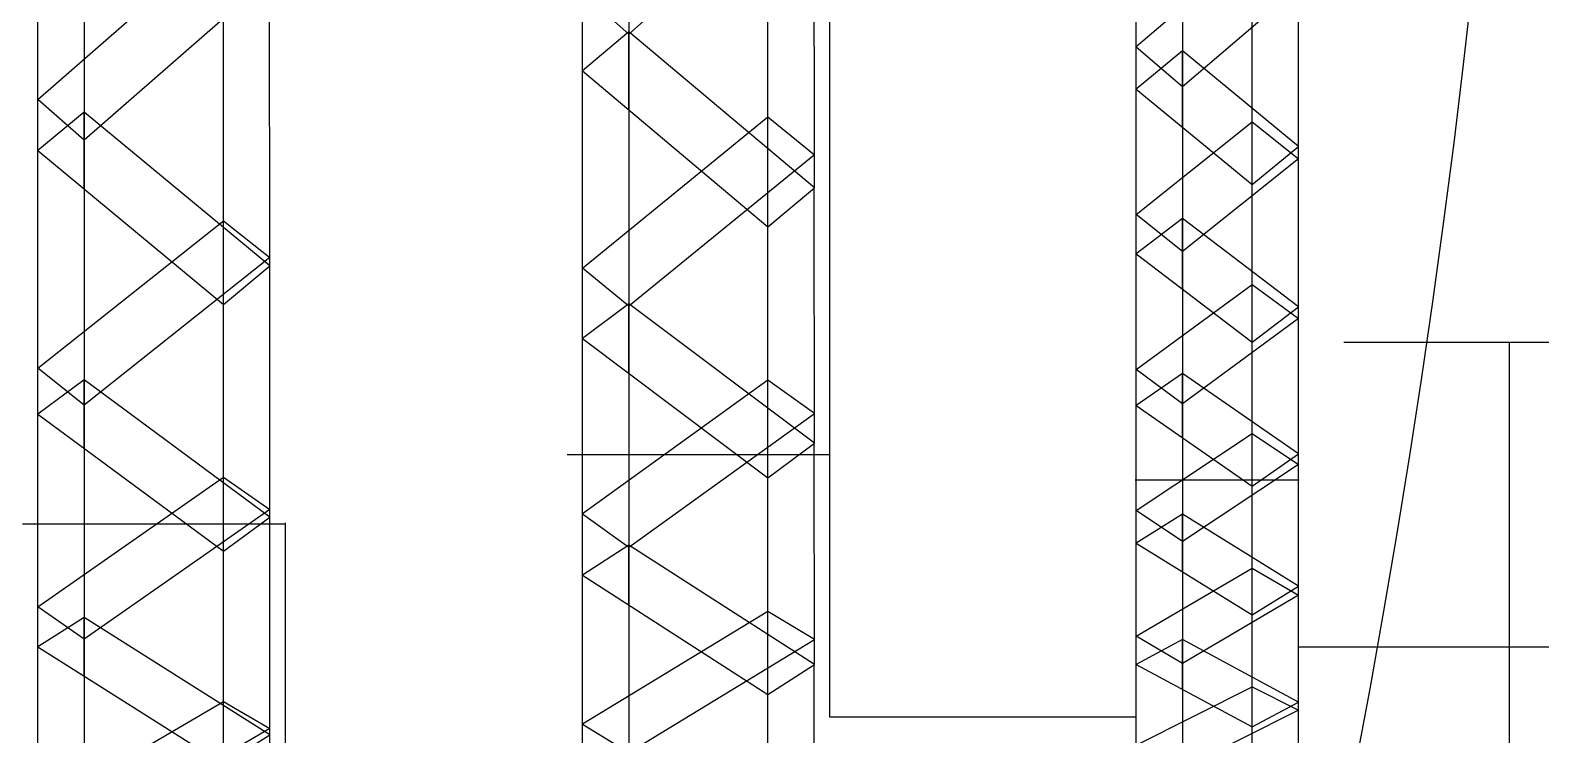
# Model space of a CAD drawing. Header units: millimetres. Extents: x -300 to 383236, y -195106 to -144646.
# Drawn here: x 27720.8 to 27835.9, y -163337.7 to -163284 of the extents above; entities that cross this region are included whole.
import ezdxf

# ---------------------------------------------------------------- set-up
doc = ezdxf.new("R2010")
doc.units = ezdxf.units.MM
doc.header["$LTSCALE"] = 60
doc.layers.add('EQUIPMENT', color=253, linetype='Continuous', lineweight=0)

# ---------------------------------------------------------------- blocks, each defined once
blk = doc.blocks.new('A$Cc6299706')
at = {"layer": 'EQUIPMENT', "lineweight": -3}
blk.add_lwpolyline([(-44964.73458277179, 31713.33238553799, 1.000000487800738), (-43530.33098020428, 32097.67504573001, 1.000000487800748)], format="xyb", close=True, dxfattribs=at)
for points in [[(-43519.13028311521, 31798.38712784259), (-43432.53213766843, 31798.38712784259), (-43432.53213766843, 32115.98421671968), (-43537.91570421733, 32115.98421671968)], [(-43615.12995855958, 31734.54315443496), (-43615.12995855958, 31734.90475174256), (-43615.12995855958, 31732.90273738101), (-43618.66655661684, 31733.06148741847), (-43618.66655661684, 31734.55197388151), (-43618.66655661684, 31739.64961397399), (-43618.66655661684, 31748.24857433765), (-43618.66655661684, 31760.17246604188), (-43618.66655661684, 31775.15670569097), (-43618.66655661684, 31792.89261265636), (-43618.66655661684, 31812.99213129097), (-43618.66655661684, 31835.04074760801), (-43618.66655661684, 31858.57103094157), (-43618.66655661684, 31883.07145339304), (-43618.66655661684, 31908.02166761739), (-43618.66655661684, 31909.74145969014)], [(-43573.63446265092, 31844.66276376876), (-43573.63446265092, 31822.05852232054), (-43577.17106070818, 31819.08636884102), (-43563.02466847916, 31807.18893547634), (-43559.48807042192, 31810.16108895589), (-43573.63446265092, 31822.05852232054), (-43573.63446265092, 31801.31518408949), (-43577.17106070818, 31798.66053068491), (-43563.02466847916, 31788.04191706663), (-43559.48807042192, 31790.69657047121), (-43573.63446265092, 31801.31518408949), (-43573.63446265092, 31782.90017974151), (-43577.17106070818, 31780.62476253758), (-43563.02466847916, 31771.5230937219), (-43559.48807042192, 31773.79851092583), (-43573.63446265092, 31782.90017974151), (-43573.63446265092, 31767.22802326335)], [(-43577.17106070818, 31765.38475893922), (-43577.17106070818, 31780.62476253758), (-43577.17106070818, 31798.66053068491), (-43577.17106070818, 31819.08636884102), (-43577.17106070818, 31841.43484633997), (-43577.17106070818, 31865.20325472973), (-43577.17106070818, 31889.86242721869), (-43577.17106070818, 31909.60916799221), (-43573.63446265092, 31906.26659775859)], [(-43615.12995855958, 31838.23338725073), (-43615.12995855958, 31815.92900698441), (-43618.66655661684, 31812.99213129097), (-43604.52898383436, 31801.27108685685), (-43600.99238577711, 31804.2079625503), (-43615.12995855958, 31815.92900698441), (-43615.12995855958, 31795.50316882833), (-43618.66655661684, 31792.89261265636), (-43604.52898383436, 31782.44156852209), (-43600.99238577711, 31785.05212469403), (-43615.12995855958, 31795.50316882833), (-43615.12995855958, 31777.39684510879), (-43618.66655661684, 31775.15670569097), (-43604.52898383436, 31766.20496746626), (-43600.99238577711, 31768.44510688404), (-43615.12995855958, 31777.39684510879), (-43615.12995855958, 31761.98927202642)], [(-43531.43341102013, 31834.20290018797), (-43531.43341102013, 31820.5944941971), (-43534.97000907737, 31817.68407684324), (-43526.13292365751, 31810.40803345865), (-43522.59632560026, 31813.3184508125), (-43531.43341102013, 31820.5944941971), (-43531.43341102013, 31807.82393562626), (-43534.97000907737, 31805.12518498908), (-43526.13292365751, 31798.37830839604), (-43522.59632560026, 31801.07705903325), (-43531.43341102013, 31807.82393562626), (-43531.43341102013, 31796.00587728033), (-43534.97000907737, 31793.54525169935), (-43526.13292365751, 31787.40691691671), (-43522.59632560026, 31789.86754249768), (-43531.43341102013, 31796.00587728033), (-43531.43341102013, 31785.26379141067), (-43534.97000907737, 31783.06774922549), (-43526.13292365751, 31777.59087293236), (-43522.59632560026, 31779.78691511754), (-43531.43341102013, 31785.26379141067), (-43531.43341102013, 31775.7035113756), (-43534.97000907737, 31773.79851092583), (-43526.13292365751, 31769.04482924788), (-43522.59632560026, 31770.94101025113), (-43531.43341102013, 31775.7035113756), (-43531.43341102013, 31767.42205108692)], [(-43534.97000907737, 31765.82573126558), (-43534.97000907737, 31773.79851092583), (-43534.97000907737, 31783.06774922549), (-43534.97000907737, 31793.54525169935), (-43534.97000907737, 31805.12518498908), (-43534.97000907737, 31817.68407684324), (-43534.97000907737, 31831.10727445707), (-43534.97000907737, 31842.4314437975)], [(-43563.02466847916, 31815.56740967681), (-43563.02466847916, 31884.80006491231)], [(-43604.52898383436, 31807.64754669573), (-43604.52898383436, 31882.43645324312)], [(-43563.02466847916, 31795.47671048874), (-43563.02466847916, 31878.57353566437)], [(-43604.52898383436, 31788.08601429926), (-43604.52898383436, 31876.3422156931)], [(-43563.02466847916, 31777.85545632815), (-43563.02466847916, 31872.92027044068)], [(-43563.02466847916, 31807.18893547634), (-43563.02466847916, 31871.90603409011)], [(-43604.52898383436, 31770.99392693031), (-43604.52898383436, 31870.84770050687)], [(-43604.52898383436, 31801.27108685685), (-43604.52898383436, 31870.31853371528)], [(-43563.02466847916, 31763.08288339573), (-43563.02466847916, 31867.9901998322)], [(-43563.02466847916, 31788.04191706663), (-43563.02466847916, 31867.12589407257)], [(-43604.52898383436, 31756.74170134297), (-43604.52898383436, 31866.06756048936)], [(-43526.13292365751, 31815.19699292271), (-43526.13292365751, 31866.90540790938)], [(-43604.52898383436, 31782.44156852209), (-43604.52898383436, 31865.61776871649)], [(-43563.02466847916, 31751.50295010603), (-43563.02466847916, 31863.8803377507)], [(-43563.02466847916, 31771.5230937219), (-43563.02466847916, 31863.1836014751)], [(-43604.52898383436, 31745.62919871918), (-43604.52898383436, 31862.09880955228)], [(-43604.52898383436, 31766.20496746626), (-43604.52898383436, 31861.74603169122)], [(-43563.02466847916, 31743.38023985484), (-43563.02466847916, 31860.68769810798)], [(-43526.13292365751, 31802.796851106), (-43526.13292365751, 31861.09339264822)], [(-43563.02466847916, 31758.01170164284), (-43563.02466847916, 31860.17617020944)], [(-43526.13292365751, 31810.40803345865), (-43526.13292365751, 31859.24130887761)], [(-43604.52898383436, 31737.88572466864), (-43604.52898383436, 31859.03846160749)], [(-43604.52898383436, 31752.90524210381), (-43604.52898383436, 31858.77387821169)], [(-43563.02466847916, 31738.88232212617), (-43563.02466847916, 31858.47401702976)], [(-43563.02466847916, 31747.79878256477), (-43563.02466847916, 31858.16533640133)], [(-43604.52898383436, 31733.68766812187), (-43604.52898383436, 31856.93943333412)], [(-43604.52898383436, 31742.82461472364), (-43604.52898383436, 31856.78068329663)], [(-43563.02466847916, 31738.12384972484), (-43563.02466847916, 31857.30985008822)], [(-43563.02466847916, 31741.11364209747), (-43563.02466847916, 31857.20401672991)], [(-43604.52898383436, 31733.11440409762), (-43604.52898383436, 31855.85464141129)], [(-43604.52898383436, 31736.18357148896), (-43604.52898383436, 31855.80172473214)], [(-43526.13292365751, 31791.41094563987), (-43526.13292365751, 31855.71353026688)], [(-43526.13292365751, 31798.37830839604), (-43526.13292365751, 31854.02019653372)], [(-43558.33272292691, 31851.83297379508), (-43558.33272292691, 31769.80330164918), (-43535.03174520306, 31769.80330164918)], [(-43526.13292365751, 31781.1539293292), (-43526.13292365751, 31850.81873744448)], [(-43526.13292365751, 31787.40691691671), (-43526.13292365751, 31849.29297319533)], [(-43526.13292365751, 31772.11399663922), (-43526.13292365751, 31846.46193086026)], [(-43526.13292365751, 31777.59087293236), (-43526.13292365751, 31845.12137498819)], [(-43526.13292365751, 31764.38816148172), (-43526.13292365751, 31842.6695688537)], [(-43526.13292365751, 31769.04482924788), (-43526.13292365751, 31841.53186025175)], [(-43526.13292365751, 31758.04697942892), (-43526.13292365751, 31839.49456810406)], [(-43522.59632560026, 31747.89579647659), (-43522.59632560026, 31749.509755191), (-43522.59632560026, 31752.65829760105), (-43522.59632560026, 31757.31496536722), (-43522.59632560026, 31763.4268418103), (-43522.59632560026, 31770.94101025113), (-43522.59632560026, 31779.78691511754), (-43522.59632560026, 31789.86754249768), (-43522.59632560026, 31801.07705903325), (-43522.59632560026, 31813.3184508125), (-43522.59632560026, 31826.46824558395), (-43522.59632560026, 31839.82970707207)], [(-43526.13292365751, 31761.83052198893), (-43526.13292365751, 31838.57734566527)], [(-43526.13292365751, 31753.1698254996), (-43526.13292365751, 31836.9722063974)], [(-43526.13292365751, 31756.03614562082), (-43526.13292365751, 31836.26665067523)], [(-43526.13292365751, 31749.78315803331), (-43526.13292365751, 31835.11130318024)], [(-43526.13292365751, 31751.71461682268), (-43526.13292365751, 31834.64387251432)], [(-43526.13292365751, 31747.93989370922), (-43526.13292365751, 31833.93831679215)], [(-43526.13292365751, 31748.91003282716), (-43526.13292365751, 31833.70019173594)], [(-43526.13292365751, 31747.64885197383), (-43526.13292365751, 31833.47088612623)], [(-43559.48807042192, 31810.16108895589), (-43559.49688986845, 31831.75109405351)], [(-43600.99238577711, 31733.47600140523), (-43600.99238577711, 31737.04787724859), (-43600.99238577711, 31744.1828094888), (-43600.99238577711, 31754.72204808834), (-43600.99238577711, 31768.44510688404), (-43600.99238577711, 31785.05212469403), (-43600.99238577711, 31804.2079625503), (-43601.00120522363, 31825.48046757294)], [(-43573.63446265092, 31816.10539591494), (-43573.63446265092, 31822.05852232054)], [(-43573.63446265092, 31816.10539591494), (-43573.63446265092, 31822.05852232054)], [(-43573.63446265092, 31816.10539591494), (-43573.63446265092, 31822.05852232054)], [(-43573.63446265092, 31816.10539591494), (-43573.63446265092, 31822.05852232054)], [(-43573.63446265092, 31816.10539591494), (-43573.63446265092, 31822.05852232054)], [(-43573.63446265092, 31816.10539591494), (-43573.63446265092, 31822.05852232054)], [(-43573.63446265092, 31816.10539591494), (-43573.63446265092, 31822.05852232054)], [(-43573.63446265092, 31816.10539591494), (-43573.63446265092, 31822.05852232054)], [(-43573.63446265092, 31821.86449449697), (-43573.63446265092, 31822.05852232054)], [(-43531.43341102013, 31814.77365948939), (-43531.43341102013, 31820.5944941971)], [(-43531.43341102013, 31814.77365948939), (-43531.43341102013, 31820.5944941971)], [(-43531.43341102013, 31814.77365948939), (-43531.43341102013, 31820.5944941971)], [(-43531.43341102013, 31814.77365948939), (-43531.43341102013, 31820.5944941971)], [(-43531.43341102013, 31814.77365948939), (-43531.43341102013, 31820.5944941971)], [(-43531.43341102013, 31814.77365948939), (-43531.43341102013, 31820.5944941971)], [(-43531.43341102013, 31814.77365948939), (-43531.43341102013, 31820.5944941971)], [(-43531.43341102013, 31814.77365948939), (-43531.43341102013, 31820.5944941971)], [(-43531.43341102013, 31814.77365948939), (-43531.43341102013, 31820.5944941971)], [(-43531.43341102013, 31814.77365948939), (-43531.43341102013, 31820.5944941971)], [(-43531.43341102013, 31814.77365948939), (-43531.43341102013, 31820.5944941971)], [(-43531.43341102013, 31814.77365948939), (-43531.43341102013, 31820.5944941971)], [(-43531.43341102013, 31814.77365948939), (-43531.43341102013, 31820.5944941971)], [(-43531.43341102013, 31814.77365948939), (-43531.43341102013, 31820.5944941971)], [(-43531.43341102013, 31817.89574355989), (-43531.43341102013, 31820.5944941971)], [(-43615.12995855958, 31810.06407504408), (-43615.12995855958, 31815.92900698441)], [(-43615.12995855958, 31810.06407504408), (-43615.12995855958, 31815.92900698441)], [(-43615.12995855958, 31810.06407504408), (-43615.12995855958, 31815.92900698441)], [(-43615.12995855958, 31810.06407504408), (-43615.12995855958, 31815.92900698441)], [(-43615.12995855958, 31810.06407504408), (-43615.12995855958, 31815.92900698441)], [(-43615.12995855958, 31810.06407504408), (-43615.12995855958, 31815.92900698441)], [(-43615.12995855958, 31810.06407504408), (-43615.12995855958, 31815.92900698441)], [(-43615.12995855958, 31810.06407504408), (-43615.12995855958, 31815.92900698441)], [(-43615.12995855958, 31813.7947009249), (-43615.12995855958, 31815.92900698441)], [(-43559.48807042192, 31790.69657047121), (-43559.49688986845, 31810.16108895589)], [(-43531.43341102013, 31802.42643435184), (-43531.43341102013, 31807.82393562626)], [(-43531.43341102013, 31802.42643435184), (-43531.43341102013, 31807.82393562626)], [(-43531.43341102013, 31802.42643435184), (-43531.43341102013, 31807.82393562626)], [(-43531.43341102013, 31802.42643435184), (-43531.43341102013, 31807.82393562626)], [(-43531.43341102013, 31802.42643435184), (-43531.43341102013, 31807.82393562626)], [(-43531.43341102013, 31802.42643435184), (-43531.43341102013, 31807.82393562626)], [(-43531.43341102013, 31802.42643435184), (-43531.43341102013, 31807.82393562626)], [(-43531.43341102013, 31802.42643435184), (-43531.43341102013, 31807.82393562626)], [(-43531.43341102013, 31802.42643435184), (-43531.43341102013, 31807.82393562626)], [(-43531.43341102013, 31802.42643435184), (-43531.43341102013, 31807.82393562626)], [(-43531.43341102013, 31802.42643435184), (-43531.43341102013, 31807.82393562626)], [(-43531.43341102013, 31802.42643435184), (-43531.43341102013, 31807.82393562626)], [(-43531.43341102013, 31805.30157391961), (-43531.43341102013, 31807.82393562626)], [(-43573.63446265092, 31796.00587728033), (-43573.63446265092, 31801.31518408949)], [(-43573.63446265092, 31796.00587728033), (-43573.63446265092, 31801.31518408949)], [(-43573.63446265092, 31796.00587728033), (-43573.63446265092, 31801.31518408949)], [(-43573.63446265092, 31796.00587728033), (-43573.63446265092, 31801.31518408949)], [(-43573.63446265092, 31796.00587728033), (-43573.63446265092, 31801.31518408949)], [(-43573.63446265092, 31796.00587728033), (-43573.63446265092, 31801.31518408949)], [(-43573.63446265092, 31801.13879515896), (-43573.63446265092, 31801.31518408949)], [(-43506.5272940284, 31798.38712784259), (-43506.5272940284, 31531.53713428079), (-43506.5272940284, 31460.57586752601), (-43521.52917257052, 31460.57586752601), (-43521.52917257052, 31399.50120032784), (-43541.53167729333, 31399.50120032784)], [(-43531.43341102013, 31791.09344556493), (-43531.43341102013, 31796.00587728033)], [(-43531.43341102013, 31791.09344556493), (-43531.43341102013, 31796.00587728033)], [(-43531.43341102013, 31791.09344556493), (-43531.43341102013, 31796.00587728033)], [(-43531.43341102013, 31791.09344556493), (-43531.43341102013, 31796.00587728033)], [(-43531.43341102013, 31791.09344556493), (-43531.43341102013, 31796.00587728033)], [(-43531.43341102013, 31791.09344556493), (-43531.43341102013, 31796.00587728033)], [(-43531.43341102013, 31791.09344556493), (-43531.43341102013, 31796.00587728033)], [(-43531.43341102013, 31791.09344556493), (-43531.43341102013, 31796.00587728033)], [(-43531.43341102013, 31791.09344556493), (-43531.43341102013, 31796.00587728033)], [(-43531.43341102013, 31791.09344556493), (-43531.43341102013, 31796.00587728033)], [(-43531.43341102013, 31793.69518229032), (-43531.43341102013, 31796.00587728033)], [(-43615.12995855958, 31790.28205648444), (-43615.12995855958, 31795.50316882833)], [(-43615.12995855958, 31790.28205648444), (-43615.12995855958, 31795.50316882833)], [(-43615.12995855958, 31790.28205648444), (-43615.12995855958, 31795.50316882833)], [(-43615.12995855958, 31790.28205648444), (-43615.12995855958, 31795.50316882833)], [(-43615.12995855958, 31790.28205648444), (-43615.12995855958, 31795.50316882833)], [(-43615.12995855958, 31790.28205648444), (-43615.12995855958, 31795.50316882833)], [(-43615.12995855958, 31793.58934893199), (-43615.12995855958, 31795.50316882833)], [(-43559.48807042192, 31773.79851092583), (-43559.49688986845, 31790.69657047121)], [(-43578.3264082032, 31789.82344526505), (-43558.33272292691, 31789.82344526505)], [(-43535.03174520306, 31787.90080592218), (-43522.53458947457, 31787.90080592218)], [(-43619.83072355838, 31784.52295790242), (-43599.82821883557, 31784.52295790242)], [(-43599.82821883557, 31784.60233292119), (-43599.82821883557, 31764.50281428658), (-43579.72870020095, 31764.50281428658)], [(-43531.43341102013, 31780.88052648686), (-43531.43341102013, 31785.26379141067)], [(-43531.43341102013, 31780.88052648686), (-43531.43341102013, 31785.26379141067)], [(-43531.43341102013, 31780.88052648686), (-43531.43341102013, 31785.26379141067)], [(-43531.43341102013, 31780.88052648686), (-43531.43341102013, 31785.26379141067)], [(-43531.43341102013, 31780.88052648686), (-43531.43341102013, 31785.26379141067)], [(-43531.43341102013, 31780.88052648686), (-43531.43341102013, 31785.26379141067)], [(-43531.43341102013, 31780.88052648686), (-43531.43341102013, 31785.26379141067)], [(-43531.43341102013, 31780.88052648686), (-43531.43341102013, 31785.26379141067)], [(-43531.43341102013, 31783.1912214769), (-43531.43341102013, 31785.26379141067)], [(-43573.63446265092, 31778.34934533366), (-43573.63446265092, 31782.90017974151)], [(-43573.63446265092, 31778.34934533366), (-43573.63446265092, 31782.90017974151)], [(-43573.63446265092, 31778.34934533366), (-43573.63446265092, 31782.90017974151)], [(-43573.63446265092, 31778.34934533366), (-43573.63446265092, 31782.90017974151)], [(-43615.12995855958, 31772.91656627315), (-43615.12995855958, 31777.39684510879)], [(-43615.12995855958, 31772.91656627315), (-43615.12995855958, 31777.39684510879)], [(-43615.12995855958, 31772.91656627315), (-43615.12995855958, 31777.39684510879)], [(-43615.12995855958, 31772.91656627315), (-43615.12995855958, 31777.39684510879)], [(-43615.12995855958, 31775.72996971519), (-43615.12995855958, 31777.39684510879)], [(-43531.43341102013, 31771.89351047603), (-43531.43341102013, 31775.7035113756)], [(-43531.43341102013, 31771.89351047603), (-43531.43341102013, 31775.7035113756)], [(-43531.43341102013, 31771.89351047603), (-43531.43341102013, 31775.7035113756)], [(-43531.43341102013, 31771.89351047603), (-43531.43341102013, 31775.7035113756)], [(-43531.43341102013, 31771.89351047603), (-43531.43341102013, 31775.7035113756)], [(-43531.43341102013, 31771.89351047603), (-43531.43341102013, 31775.7035113756)], [(-43531.43341102013, 31773.89552483762), (-43531.43341102013, 31775.7035113756)], [(-43522.53458947457, 31775.14788624442), (-43503.22882102737, 31775.14788624442)], [(-43559.48807042192, 31759.85496596694), (-43559.49688986845, 31773.79851092583)]]:
    blk.add_lwpolyline(points, dxfattribs=at)
for points in [[(-43577.17106070818, 31825.02185635357), (-43563.02466847916, 31837.65130377996), (-43559.48807042192, 31834.49394192336), (-43573.63446265092, 31821.86449449697)], [(-43618.66655661684, 31816.89032665583), (-43604.52898383436, 31829.26401013295), (-43600.99238577711, 31826.16838440204), (-43615.12995855958, 31813.7947009249)], [(-43522.59632560026, 31825.45400923338), (-43526.13292365751, 31828.47025994556), (-43534.97000907737, 31820.91199427204), (-43531.43341102013, 31817.89574355989)], [(-43573.63446265092, 31822.05852232054), (-43573.63446265092, 31816.10539591494)], [(-43573.63446265092, 31822.05852232054), (-43573.63446265092, 31816.10539591494)], [(-43531.43341102013, 31820.5944941971), (-43531.43341102013, 31814.77365948939)], [(-43531.43341102013, 31820.5944941971), (-43531.43341102013, 31814.77365948939)], [(-43615.12995855958, 31815.92900698441), (-43615.12995855958, 31810.06407504408)], [(-43615.12995855958, 31815.92900698441), (-43615.12995855958, 31810.06407504408)], [(-43559.48807042192, 31812.67463121602), (-43573.63446265092, 31801.13879515896), (-43577.17106070818, 31804.02275417322), (-43563.02466847916, 31815.56740967681)], [(-43522.59632560026, 31812.36595058757), (-43531.43341102013, 31805.30157391961), (-43534.97000907737, 31808.13261625469), (-43526.13292365751, 31815.19699292271)], [(-43618.66655661684, 31796.40275237405), (-43604.52898383436, 31807.64754669573), (-43600.99238577711, 31804.8341432537), (-43615.12995855958, 31793.58934893199)], [(-43531.43341102013, 31807.82393562626), (-43531.43341102013, 31802.42643435184)], [(-43531.43341102013, 31807.82393562626), (-43531.43341102013, 31802.42643435184)], [(-43534.97000907737, 31796.29691901572), (-43526.13292365751, 31802.796851106), (-43522.59632560026, 31800.19511438058), (-43531.43341102013, 31793.69518229032)], [(-43573.63446265092, 31801.31518408949), (-43573.63446265092, 31796.00587728033)], [(-43573.63446265092, 31801.31518408949), (-43573.63446265092, 31796.00587728033)], [(-43531.43341102013, 31796.00587728033), (-43531.43341102013, 31791.09344556493)], [(-43531.43341102013, 31796.00587728033), (-43531.43341102013, 31791.09344556493)], [(-43615.12995855958, 31795.50316882833), (-43615.12995855958, 31790.28205648444)], [(-43615.12995855958, 31795.50316882833), (-43615.12995855958, 31790.28205648444)], [(-43559.48807042192, 31792.93670988899), (-43563.02466847916, 31795.47671048874), (-43577.17106070818, 31785.29024975027), (-43573.63446265092, 31782.75024915054)], [(-43522.59632560026, 31789.06497286372), (-43531.43341102013, 31783.1912214769), (-43534.97000907737, 31785.54601369954), (-43526.13292365751, 31791.41094563987)], [(-43618.66655661684, 31778.19941474272), (-43604.52898383436, 31788.08601429926), (-43600.99238577711, 31785.61656927173), (-43615.12995855958, 31775.72996971519)], [(-43531.43341102013, 31785.26379141067), (-43531.43341102013, 31780.88052648686)], [(-43531.43341102013, 31785.26379141067), (-43531.43341102013, 31780.88052648686)], [(-43573.63446265092, 31782.90017974151), (-43573.63446265092, 31778.34934533366)], [(-43573.63446265092, 31782.90017974151), (-43573.63446265092, 31778.34934533366)], [(-43522.59632560026, 31779.08135939539), (-43531.43341102013, 31773.89552483762), (-43534.97000907737, 31775.96809477142), (-43526.13292365751, 31781.1539293292)], [(-43615.12995855958, 31777.39684510879), (-43615.12995855958, 31772.91656627315)], [(-43615.12995855958, 31777.39684510879), (-43615.12995855958, 31772.91656627315)], [(-43559.48807042192, 31775.7035113756), (-43563.02466847916, 31777.85545632815), (-43577.17106070818, 31769.2564959645), (-43573.63446265092, 31767.10455101197)], [(-43531.43341102013, 31775.7035113756), (-43531.43341102013, 31771.89351047603)], [(-43531.43341102013, 31775.7035113756), (-43531.43341102013, 31771.89351047603)], [(-43522.59632560026, 31770.33246844077), (-43531.43341102013, 31765.88746739128), (-43534.97000907737, 31767.66017614318), (-43526.13292365751, 31772.11399663922)], [(-43600.99238577711, 31768.92135699648), (-43615.12995855958, 31760.61343836824), (-43618.66655661684, 31762.68600830204), (-43604.52898383436, 31770.99392693031)]]:
    blk.add_lwpolyline(points, close=True, dxfattribs=at)
for centre, radius, start, end in [((-44247.53287522933, 31905.50406548548), 742.5013426759994, 14.99979961845801, 194.9998555176071), ((-44247.53287522933, 31905.50406548548), 742.5013426759994, 14.99979961845801, 194.9998555176071), ((-44247.53287522933, 31905.50406548548), 742.5013426759994, 14.99979961845801, 194.9998555176071), ((-44247.53287522933, 31905.50406548548), 742.5013426759994, 14.99979961845801, 194.9998555176071), ((-44247.53268774675, 31905.50336578251), 742.5013426760025, 194.999799618458, 14.99985551760711), ((-44247.53268774675, 31905.50336578251), 742.5013426760025, 194.999799618458, 14.99985551760711), ((-44247.53268774675, 31905.50336578251), 742.5013426760025, 194.999799618458, 14.99985551760711), ((-44247.53268774675, 31905.50336578251), 742.5013426760025, 194.999799618458, 14.99985551760711)]:
    blk.add_arc(centre, radius, start, end, dxfattribs=at)
blk = doc.blocks.new('A$C44261593')
h = blk.add_hatch()
h.set_pattern_fill('ANSI31', color=253, scale=100)
h.set_pattern_definition([(45, (0, -50460), (-224.5064030267288, 224.5064030267288), [])])
edge = h.paths.add_edge_path()
edge.add_line((-58347.03448275906, -14255.99999999784), (-58347.03448275906, -14055.99999999784))
edge.add_line((-58347.03448275906, -14055.99999999784), (-57547.03448275907, -14055.99999999784))
edge.add_line((-57547.03448275907, -14055.99999999784), (-57547.03448275903, -15055.99999999784))
edge.add_line((-57547.03448275904, -15055.99999999783), (-60547.03448275929, -15055.99999999783))
edge.add_line((-60547.03448275929, -15055.99999999783), (-60547.03448275928, -31055.99999999888))
edge.add_line((-60547.03448275928, -31055.99999999888), (-57647.03468275907, -31055.99999999888))
edge.add_line((-57647.03468275907, -31055.99999999887), (-57647.03468275905, -32267.99999999769))
edge.add_line((-57647.03468275907, -32267.99999999769), (-43347.03448275926, -32267.99999999769))
edge.add_line((-43347.03448275926, -32267.99999999769), (-43347.03448275928, -29255.99999999888))
edge.add_line((-43347.03448275926, -29255.99999999888), (-34347.0344827582, -29255.99999999888))
edge.add_line((-34347.0344827582, -29255.99999999888), (-34347.0344827582, -14205.99999999763))
edge.add_line((-34347.0344827582, -14205.99999999763), (-33547.03448275823, -14205.99999999762))
edge.add_line((-33547.03448275823, -14205.99999999762), (-33547.03448275822, -29255.99999999888))
edge.add_line((-33547.03448275822, -29255.99999999888), (-30497.0344827582, -29255.99999999888))
edge.add_line((-30497.0344827582, -29255.99999999888), (-30497.0344827582, -30055.99999999888))
edge.add_line((-30497.0344827582, -30055.99999999888), (-30547.03448275923, -30055.99999999888))
edge.add_line((-30547.03448275923, -30055.99999999888), (-30547.03448275923, -34905.9999999999))
edge.add_line((-30547.03448275923, -34905.9999999999), (-30569.23641186631, -34905.9999999999))
edge.add_arc((-31589.7226567235, -35133.68817394561), 1045.578347374057, 12.57767129039533, 76.57872908946486)
edge.add_line((-31347.03448275924, -34116.66480611409), (-31347.03448275923, -30055.99999999888))
edge.add_line((-31347.03448275925, -30055.99999999888), (-42547.03448275928, -30055.99999999888))
edge.add_line((-42547.03448275928, -30055.99999999888), (-42547.03448275928, -34905.9999999999))
edge.add_line((-42547.03448275928, -34905.9999999999), (-43347.03448275928, -34905.9999999999))
edge.add_line((-43347.03448275928, -34905.9999999999), (-43347.03448275928, -33067.9999999977))
edge.add_line((-43347.03448275928, -33067.9999999977), (-57647.03468275907, -33067.99999999772))
edge.add_line((-57647.03468275905, -33067.99999999772), (-57647.03468275908, -34905.99999999993))
edge.add_line((-57647.03468275908, -34905.99999999993), (-58447.03468275908, -34905.99999999993))
edge.add_line((-58447.03468275908, -34905.99999999993), (-58447.03468275907, -31855.99999999887))
edge.add_line((-58447.03468275907, -31855.99999999887), (-66197.03448276047, -31855.99999999887))
edge.add_line((-66197.03448276047, -31855.99999999887), (-66197.03448276047, -31055.99999999887))
edge.add_line((-66197.03448276047, -31055.99999999887), (-61347.03448275925, -31055.99999999888))
edge.add_line((-61347.03448275925, -31055.99999999887), (-61347.03448275926, -14255.99999999784))
edge.add_line((-61347.03448275926, -14255.99999999784), (-58347.03448275905, -14255.99999999785))

msp = doc.modelspace()

# ---------------------------------------------------------------- block references
for name, p in [('A$C44261593', (71340, -144646.1343434664)), ('A$Cc6299706', (71340, -195106.1343434664))]:
    msp.add_blockref(name, p)

doc.saveas('drawing.dxf')
